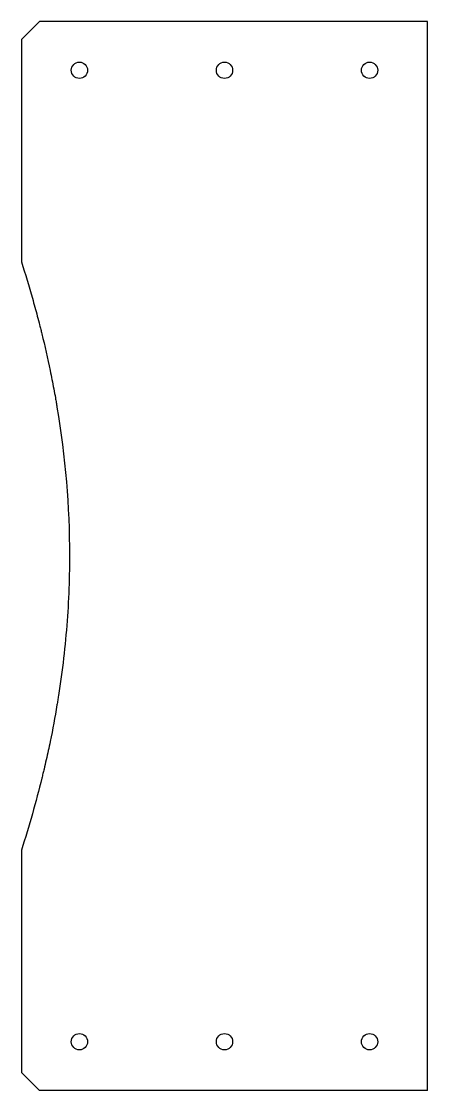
# Model space of a CAD drawing. Header units: millimetres. Extents: x -56 to 56, y -159 to 136.
import ezdxf

# ---------------------------------------------------------------- set-up
doc = ezdxf.new("R2010")
doc.units = ezdxf.units.MM

msp = doc.modelspace()

# ---------------------------------------------------------------- linework, layer by layer
at = {"color": 7, "linetype": 'Continuous', "lineweight": 25}
for p, q in [((-51, 136), (-56, 131)), ((56, 136), (-51, 136)), ((56, -159.21), (56, 136)), ((-56, 131), (-56, 69.64)), ((-56, -92.85), (-56, -154.21)), ((-56, -154.21), (-51, -159.21)), ((56, -159.21), (-51, -159.21))]:
    msp.add_line(p, q, dxfattribs=at)
for centre in [(-40, 122.5), (0, 122.5), (40, 122.5), (-40, -145.71), (0, -145.71), (40, -145.71)]:
    msp.add_circle(centre, 2.25, dxfattribs=at)
msp.add_open_spline([(-56, 69.64), (-54.92, 66.24), (-53.91, 62.89), (-52.5, 57.92), (-52.05, 56.27), (-51.4, 53.82), (-51.19, 53), (-50.88, 51.78), (-50.78, 51.38), (-50.62, 50.77), (-50.57, 50.57), (-50.47, 50.16), (-50.43, 49.97), (-49.54, 46.36), (-48.77, 42.98), (-47.73, 37.92), (-47.4, 36.24), (-46.93, 33.72), (-46.77, 32.88), (-46.55, 31.62), (-46.48, 31.2), (-46.37, 30.57), (-46.33, 30.37), (-46.26, 29.95), (-46.23, 29.74), (-43.89, 15.74), (-42.74, 2.03), (-42.74, -18.42), (-43.02, -25.26), (-43.89, -35.54), (-44.25, -38.98), (-44.9, -44.13), (-45.13, -45.85), (-45.51, -48.43), (-45.64, -49.29), (-45.84, -50.59), (-45.91, -51.02), (-46.01, -51.66), (-46.05, -51.88), (-46.12, -52.31), (-46.16, -52.53), (-46.75, -56.09), (-47.38, -59.45), (-48.42, -64.51), (-48.79, -66.19), (-49.36, -68.73), (-49.56, -69.58), (-49.86, -70.85), (-49.96, -71.27), (-50.12, -71.91), (-50.17, -72.12), (-50.27, -72.55), (-50.32, -72.77), (-51.97, -79.44), (-53.84, -86.07), (-56, -92.85)], degree=3, knots=[0, 0, 0, 0, 0.0625, 0.0625, 0.09375, 0.09375, 0.109375, 0.109375, 0.117188, 0.117188, 0.121094, 0.121094, 0.125, 0.125, 0.1875, 0.1875, 0.21875, 0.21875, 0.234375, 0.234375, 0.242188, 0.242188, 0.246094, 0.246094, 0.25, 0.25, 0.5, 0.5, 0.625, 0.625, 0.6875, 0.6875, 0.71875, 0.71875, 0.734375, 0.734375, 0.742188, 0.742188, 0.746094, 0.746094, 0.75, 0.75, 0.8125, 0.8125, 0.84375, 0.84375, 0.859375, 0.859375, 0.867188, 0.867188, 0.871094, 0.871094, 0.875, 0.875, 1, 1, 1, 1], dxfattribs=at)

doc.saveas('drawing.dxf')
